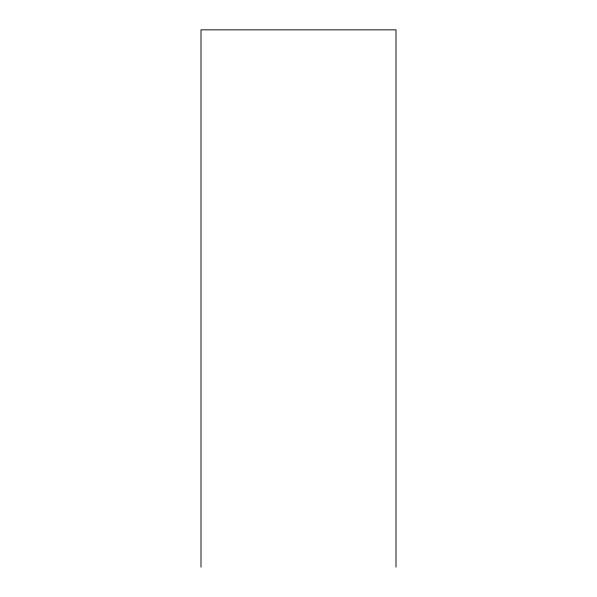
<?xml version="1.0" encoding="UTF-8"?>
<svg xmlns="http://www.w3.org/2000/svg" width="597" height="597" viewBox="0 0 597 597"><rect width="100%" height="100%" fill="white"/><g stroke="black" fill="none" stroke-linecap="round" stroke-linejoin="round"><path stroke-width="0.9" d="M396.005 567.15L396.005 29.85L200.995 29.85L200.995 567.15"/></g></svg>
